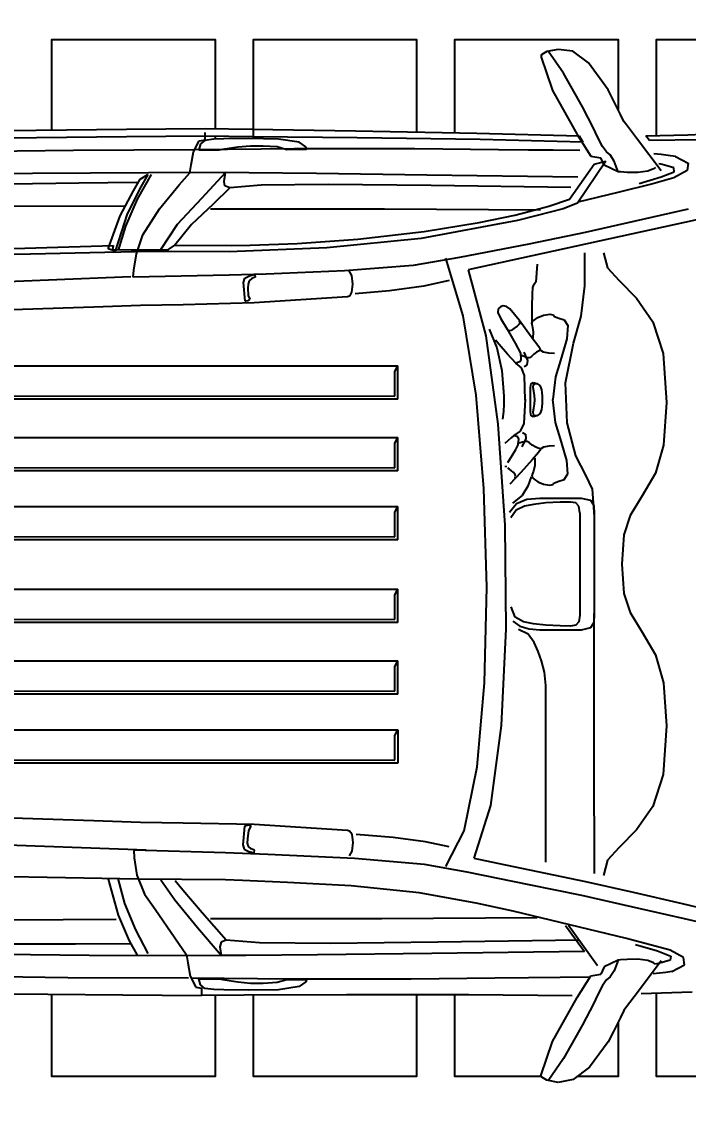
# Model space of a CAD drawing. Extents: x -178 to 151, y -135 to 745.
# Drawn here: x 113.785 to 115.207, y 719.467 to 721.812 of the extents above; entities that cross this region are included whole.
import ezdxf

# ---------------------------------------------------------------- set-up
doc = ezdxf.new("R2010")
doc.units = 0
doc.header["$MEASUREMENT"] = 0
doc.header["$PDSIZE"] = -5
doc.layers.get('0').update_dxf_attribs({"linetype": 'CONTINUOUS'})
doc.layers.get('Defpoints').update_dxf_attribs({"linetype": 'CONTINUOUS'})
doc.layers.add('AR-ALV', color=5, linetype='CONTINUOUS')
doc.layers.add('E-Pen-C', color=4, linetype='CONTINUOUS', lineweight=15)
doc.layers.add('E-Pen-G', color=3, linetype='CONTINUOUS', lineweight=30)
doc.styles.add('F2', font='swissc.ttf')
doc.dimstyles.new('DIMENSION-1', dxfattribs={"dimtxt": 0.11, "dimasz": 0.07, "dimexe": 1, "dimexo": 0, "dimgap": 0.12, "dimtad": 1, "dimzin": 7, "dimdsep": 46, "dimtxsty": 'F2', "dimblk1": 'TRACO', "dimblk2": 'TRACO', "dimsah": 1, "dimcen": 1, "dimse1": 1, "dimse2": 1, "dimclrd": 256, "dimclre": 256, "dimclrt": 6, "dimadec": 0, "dimazin": 0, "dimtfac": 1, "dimtix": 1, "dimtmove": 2, "dimatfit": 3, "dimldrblk": 'TRACO', "dimfxl": 1, "dimtolj": 1, "dimtzin": 0, "dimarcsym": 0})

# ---------------------------------------------------------------- blocks, each defined once
blk = doc.blocks.new('TRACO')
at = {"layer": 'E-Pen-C'}
for p, q in [((0, 1), (0, -1)), ((-1, 0), (1, 0))]:
    blk.add_line(p, q, dxfattribs=at)
at = {"layer": 'E-Pen-G'}
blk.add_line((-0.424, -0.424), (0.424, 0.424), dxfattribs=at)
blk = doc.blocks.new('*D282')
at = {"linetype": 'Continuous', "lineweight": -2}
blk.add_line((113.0772, 718.8567), (113.0772, 722.4167), dxfattribs=at)
at = {"layer": 'Defpoints', "color": 0, "linetype": 'Continuous'}
for p in [(113.0772, 722.4867), (115.7175, 722.4867), (114.0916, 718.7867)]:
    blk.add_point(p, dxfattribs=at)
at = {"linetype": 'Continuous', "lineweight": -2, "xscale": 0.07, "yscale": 0.07, "zscale": 0.07}
for p, rotation in [((113.0772, 722.4867), 90), ((113.0772, 718.7867), 270)]:
    blk.add_blockref('TRACO', p, dxfattribs=dict(at, rotation=rotation))
at = {"color": 6, "linetype": 'Continuous', "insert": (112.901, 720.6367), "char_height": 0.11, "attachment_point": 5, "rotation": 90, "style": 'F2'}
blk.add_mtext('\\A1;3.70', dxfattribs=at)
blk = doc.blocks.new('*D283')
at = {"linetype": 'Continuous', "lineweight": -2}
blk.add_line((112.6774, 715.5567), (112.6774, 722.4167), dxfattribs=at)
at = {"layer": 'Defpoints', "color": 0, "linetype": 'Continuous'}
for p in [(112.6774, 722.4867), (114.325, 722.4867), (114.0916, 715.4867)]:
    blk.add_point(p, dxfattribs=at)
at = {"linetype": 'Continuous', "lineweight": -2, "xscale": 0.07, "yscale": 0.07, "zscale": 0.07}
for p, rotation in [((112.6774, 722.4867), 90), ((112.6774, 715.4867), 270)]:
    blk.add_blockref('TRACO', p, dxfattribs=dict(at, rotation=rotation))
at = {"color": 6, "linetype": 'Continuous', "insert": (112.5013, 718.9867), "char_height": 0.11, "attachment_point": 5, "rotation": 90, "style": 'F2'}
blk.add_mtext('\\A1;7.00', dxfattribs=at)
blk = doc.blocks.new('*D303')
at = {"linetype": 'Continuous', "lineweight": -2}
blk.add_line((117.3716, 722.6891), (114.3116, 722.6891), dxfattribs=at)
at = {"layer": 'Defpoints', "color": 0, "linetype": 'Continuous'}
for p in [(114.2416, 722.6891), (117.4416, 720.8367), (114.2416, 718.6367)]:
    blk.add_point(p, dxfattribs=at)
at = {"linetype": 'Continuous', "lineweight": -2, "xscale": 0.07, "yscale": 0.07, "zscale": 0.07, "rotation": 180}
blk.add_blockref('TRACO', (114.2416, 722.6891), dxfattribs=at)
at = {"linetype": 'Continuous', "lineweight": -2, "xscale": 0.07, "yscale": 0.07, "zscale": 0.07}
blk.add_blockref('TRACO', (117.4416, 722.6891), dxfattribs=at)
at = {"color": 6, "linetype": 'Continuous', "insert": (115.8416, 722.8652), "char_height": 0.11, "attachment_point": 5, "style": 'F2'}
blk.add_mtext('\\A1;3.20', dxfattribs=at)
blk = doc.blocks.new('*D304')
at = {"linetype": 'Continuous', "lineweight": -2}
for p, q in [((114.0216, 722.6891), (113.9516, 722.6891)), ((114.2416, 722.6891), (114.0916, 722.6891)), ((114.3116, 722.6891), (114.3816, 722.6891))]:
    blk.add_line(p, q, dxfattribs=at)
at = {"layer": 'Defpoints', "color": 0, "linetype": 'Continuous'}
for p in [(114.0916, 722.6891), (114.0916, 718.7867), (114.2416, 718.6367)]:
    blk.add_point(p, dxfattribs=at)
at = {"linetype": 'Continuous', "lineweight": -2, "xscale": 0.07, "yscale": 0.07, "zscale": 0.07}
blk.add_blockref('TRACO', (114.0916, 722.6891), dxfattribs=at)
at = {"linetype": 'Continuous', "lineweight": -2, "xscale": 0.07, "yscale": 0.07, "zscale": 0.07, "rotation": 180}
blk.add_blockref('TRACO', (114.2416, 722.6891), dxfattribs=at)
at = {"color": 6, "linetype": 'Continuous', "insert": (114.1666, 722.8652), "char_height": 0.11, "attachment_point": 5, "style": 'F2'}
blk.add_mtext('\\A1;.15', dxfattribs=at)
blk = doc.blocks.new('*D305')
at = {"linetype": 'Continuous', "lineweight": -2}
blk.add_line((114.0216, 722.6891), (110.3216, 722.6891), dxfattribs=at)
at = {"layer": 'Defpoints', "color": 0, "linetype": 'Continuous'}
for p in [(110.2516, 722.6891), (110.2516, 722.0867), (114.0916, 718.7867)]:
    blk.add_point(p, dxfattribs=at)
at = {"linetype": 'Continuous', "lineweight": -2, "xscale": 0.07, "yscale": 0.07, "zscale": 0.07, "rotation": 180}
blk.add_blockref('TRACO', (110.2516, 722.6891), dxfattribs=at)
at = {"linetype": 'Continuous', "lineweight": -2, "xscale": 0.07, "yscale": 0.07, "zscale": 0.07}
blk.add_blockref('TRACO', (114.0916, 722.6891), dxfattribs=at)
at = {"color": 6, "linetype": 'Continuous', "insert": (112.1716, 722.8652), "char_height": 0.11, "attachment_point": 5, "style": 'F2'}
blk.add_mtext('\\A1;3.84', dxfattribs=at)
blk = doc.blocks.new('Austin Mini dessus')
at = {"color": 8, "flags": 128}
for points in [[(1.1117, 3.9516), (1.1466, 3.978)], [(1.1466, 3.978), (1.1788, 3.984)], [(1.1671, 3.9332), (1.2, 3.9805)], [(1.1788, 3.984), (1.2025, 3.9796)], [(1.2159, 3.9699), (1.1905, 3.8965)], [(1.2025, 3.9796), (1.2133, 3.9732)], [(1.2133, 3.9732), (1.2159, 3.9699)], [(1.0718, 3.8974), (1.1117, 3.9516)], [(1.127, 3.8612), (1.1671, 3.9332)], [(1.0602, 3.8752), (1.0718, 3.8974)], [(1.1905, 3.8965), (1.1378, 3.8027)], [(1.0455, 3.8453), (1.0602, 3.8752)], [(1.1035, 3.8163), (1.127, 3.8612)], [(1.0093, 3.792), (1.0326, 3.8229)], [(1.0326, 3.8229), (1.0383, 3.8304)], [(1.0383, 3.8304), (1.0455, 3.8453)], [(1.0947, 3.7975), (1.1035, 3.8163)], [(1.1378, 3.8027), (1.1088, 3.7563)], [(0.8924, 3.7915), (1.0016, 3.7949)], [(0.9589, 3.7245), (1.0093, 3.792)], [(1.0753, 3.7651), (1.0842, 3.7768)], [(1.0842, 3.7768), (1.0947, 3.7975)], [(1.1489, 3.7991), (1.3693, 3.7967)], [(1.3693, 3.7967), (1.6304, 3.7968)], [(1.6304, 3.7968), (1.8484, 3.7979)], [(1.717, 3.7694), (1.7313, 3.7792)], [(1.7313, 3.7792), (1.7757, 3.7861)], [(1.7757, 3.7861), (1.8394, 3.7873)], [(1.8394, 3.7873), (1.8918, 3.7867)], [(1.8484, 3.7979), (1.9397, 3.7986)], [(1.8918, 3.7867), (1.9135, 3.786)], [(1.9135, 3.786), (1.9326, 3.7832)], [(1.9326, 3.7832), (1.942, 3.7759)], [(2.1078, 3.7972), (1.9397, 3.7986)], [(1.9397, 3.7828), (1.9397, 3.798)], [(1.952, 3.781), (1.9397, 3.7828)], [(1.942, 3.7759), (1.9455, 3.763)], [(1.9641, 3.7571), (1.952, 3.781)], [(2.4284, 3.7942), (2.1078, 3.7972)], [(0.9623, 3.751), (0.9758, 3.7525)], [(1.0594, 3.7455), (1.0677, 3.7588)], [(1.0677, 3.7588), (1.0753, 3.7651)], [(1.0806, 3.7369), (1.0877, 3.7528)], [(1.1088, 3.7563), (1.0877, 3.7528)], [(1.1098, 3.7592), (1.174, 3.7599)], [(1.174, 3.7599), (1.2419, 3.7604)], [(1.2419, 3.7604), (1.3135, 3.7616)], [(1.3135, 3.7616), (1.4923, 3.7636)], [(1.4923, 3.7636), (1.6691, 3.7637)], [(1.6691, 3.7637), (1.7492, 3.7633)], [(1.716, 3.7644), (1.717, 3.7694)], [(1.7576, 3.764), (1.716, 3.7644)], [(1.7492, 3.7633), (1.9626, 3.7616)], [(1.7781, 3.7702), (1.7576, 3.764)], [(1.8082, 3.7719), (1.7781, 3.7702)], [(1.8354, 3.7719), (1.8082, 3.7719)], [(1.8622, 3.7696), (1.8354, 3.7719)], [(1.8896, 3.7653), (1.8622, 3.7696)], [(1.9022, 3.763), (1.8896, 3.7653)], [(1.9455, 3.763), (1.9022, 3.763)], [(1.9688, 3.7285), (1.9641, 3.7571)], [(1.9674, 3.7618), (2.2252, 3.7604)], [(2.2252, 3.7604), (2.4664, 3.7574)], [(0.936, 3.7475), (0.9091, 3.7332)], [(0.9091, 3.7332), (0.9111, 3.717)], [(0.936, 3.7475), (0.949, 3.7493)], [(0.949, 3.7493), (0.9623, 3.751)], [(0.9564, 3.7282), (0.9673, 3.7309)], [(0.9673, 3.7309), (0.9712, 3.7316)], [(0.9712, 3.7316), (0.975, 3.7288)], [(1.0506, 3.7228), (1.0594, 3.7455)], [(1.0506, 3.7228), (1.0806, 3.7369)], [(1.0947, 3.7351), (1.1565, 3.6487)], [(0.9111, 3.717), (0.9395, 3.7016)], [(0.9383, 3.7145), (0.9395, 3.7228)], [(0.9665, 3.7034), (0.9383, 3.7145)], [(0.9395, 3.7228), (0.9564, 3.7282)], [(0.975, 3.7288), (0.9869, 3.7238)], [(0.9869, 3.7238), (1.0083, 3.721)], [(1.0083, 3.721), (1.031, 3.7215)], [(1.031, 3.7215), (1.0455, 3.7223)], [(1.0455, 3.7223), (1.0506, 3.7228)], [(1.1226, 3.7043), (1.4484, 3.7087)], [(1.4484, 3.7087), (1.6921, 3.7115)], [(1.6921, 3.7115), (1.8449, 3.713)], [(1.8449, 3.713), (1.8979, 3.7134)], [(1.8979, 3.7134), (2.0543, 3.714)], [(1.8979, 3.7134), (1.9484, 3.6539)], [(1.9009, 3.6943), (1.8979, 3.7134)], [(1.9715, 3.7117), (1.9688, 3.7285)], [(1.9964, 3.6756), (1.9715, 3.7117)], [(2.0537, 3.7091), (2.0796, 3.6584)], [(2.0543, 3.714), (2.1798, 3.7129)], [(2.094, 3.6816), (2.0773, 3.7122)], [(2.1798, 3.7129), (2.4309, 3.7103)], [(0.9395, 3.7016), (1.0331, 3.6766)], [(1.0136, 3.6893), (0.9665, 3.7034)], [(1.1626, 3.649), (1.1226, 3.7043)], [(1.1335, 3.6804), (1.4355, 3.6849)], [(1.4355, 3.6849), (1.6643, 3.6871)], [(1.6643, 3.6871), (1.816, 3.6859)], [(1.816, 3.6859), (1.8868, 3.6804)], [(1.8868, 3.6804), (1.8979, 3.6843)], [(1.8979, 3.6843), (1.9009, 3.6943)], [(2.0918, 3.6884), (2.2083, 3.6887)], [(2.2083, 3.6887), (2.4426, 3.6885)], [(1.0331, 3.6766), (1.174, 3.6425)], [(1.8868, 3.6804), (1.9382, 3.6219)], [(2.0389, 3.6143), (1.9964, 3.6756)], [(2.1175, 3.6272), (2.094, 3.6816)], [(0.8566, 3.6469), (0.909, 3.6348)], [(1.174, 3.6425), (1.2747, 3.6187)], [(1.9484, 3.6539), (1.9968, 3.5949)], [(2.0796, 3.6584), (2.1036, 3.6021)], [(2.1218, 3.6365), (2.2347, 3.637)], [(2.2347, 3.637), (2.4865, 3.6382)], [(0.9143, 3.6021), (0.8666, 3.6133)], [(0.909, 3.6348), (1.0218, 3.609)], [(1.2235, 3.6328), (1.5547, 3.6348)], [(1.2747, 3.6187), (1.3537, 3.601)], [(1.5547, 3.6348), (1.8149, 3.6349)], [(1.8149, 3.6349), (1.9203, 3.6346)], [(1.9382, 3.6219), (1.9794, 3.5737)], [(2.0615, 3.5818), (2.0389, 3.6143)], [(2.1391, 3.55), (2.1175, 3.6272)], [(1.0183, 3.578), (0.9143, 3.6021)], [(1.0218, 3.609), (1.1282, 3.5852)], [(1.3537, 3.601), (1.4755, 3.5794)], [(1.9968, 3.5949), (2.0262, 3.5518)], [(2.1036, 3.6021), (2.1179, 3.5483)], [(1.12, 3.5551), (1.0183, 3.578)], [(1.1282, 3.5852), (1.2404, 3.5618)], [(1.4755, 3.5794), (1.6204, 3.564)], [(1.9794, 3.5737), (1.9962, 3.5536)], [(2.0778, 3.5418), (2.0615, 3.5818)], [(1.0731, 3.5095), (1.0817, 3.5421)], [(1.2053, 3.5371), (1.12, 3.5551)], [(1.2404, 3.5618), (1.3729, 3.5353)], [(1.6204, 3.564), (1.7565, 3.5569)], [(1.7565, 3.5569), (1.8523, 3.5529)], [(1.8523, 3.5529), (1.8885, 3.5517)], [(1.8885, 3.5517), (2.0756, 3.55)], [(2.0756, 3.55), (2.1906, 3.5477)], [(2.0837, 3.5046), (2.0778, 3.5418)], [(2.1906, 3.5477), (2.4267, 3.5434)], [(1.1011, 3.5379), (1.1017, 3.2922)], [(1.3084, 3.5158), (1.2053, 3.5371)], [(1.3729, 3.5353), (1.4635, 3.5186)], [(1.4186, 3.5228), (1.3793, 3.4466)], [(1.4635, 3.5186), (1.6129, 3.5061)], [(1.0484, 3.4825), (1.0731, 3.5095)], [(1.2049, 3.5135), (1.2049, 3.1364)], [(1.3585, 3.5054), (1.3084, 3.5158)], [(1.323, 3.3924), (1.3585, 3.5054)], [(1.6129, 3.5061), (1.7979, 3.497)], [(1.619, 3.4901), (1.6245, 3.4999)], [(1.7979, 3.497), (1.8885, 3.4935)], [(2.0844, 3.4883), (2.0837, 3.5046)], [(1.0114, 3.445), (1.0484, 3.4825)], [(1.4113, 3.481), (1.462, 3.47)], [(1.6169, 3.4714), (1.619, 3.4901)], [(1.6186, 3.4546), (1.6169, 3.4714)], [(1.8276, 3.494), (1.8263, 3.4879)], [(1.8263, 3.4879), (1.8336, 3.4853)], [(1.8388, 3.4912), (1.8276, 3.494)], [(1.8336, 3.4853), (1.8396, 3.4804)], [(1.8484, 3.4859), (1.8388, 3.4912)], [(1.8396, 3.4804), (1.8416, 3.4732)], [(1.8416, 3.4732), (1.8409, 3.4637)], [(1.8478, 3.437), (1.8517, 3.4767)], [(1.8517, 3.4767), (1.8484, 3.4859)], [(1.8885, 3.4935), (2.0844, 3.4883)], [(2.0579, 3.4882), (2.4134, 3.475)], [(1.462, 3.47), (1.5309, 3.4613)], [(1.5309, 3.4613), (1.6094, 3.4548)], [(1.6207, 3.4502), (1.6186, 3.4546)], [(1.6242, 3.4468), (1.6207, 3.4502)], [(1.8409, 3.4637), (1.8386, 3.4462)], [(0.9762, 3.3945), (1.0114, 3.445)], [(1.3793, 3.4466), (1.3517, 3.3099)], [(1.6285, 3.4452), (1.6242, 3.4468)], [(1.8272, 3.4328), (1.6285, 3.4452)], [(1.9786, 3.4297), (1.8272, 3.4328)], [(1.8386, 3.4462), (1.8339, 3.4369)], [(1.8339, 3.4369), (1.8395, 3.4349)], [(1.8395, 3.4349), (1.8452, 3.4359)], [(1.8452, 3.4359), (1.8478, 3.437)], [(2.0699, 3.4284), (1.9786, 3.4297)], [(2.1695, 3.4247), (2.0699, 3.4284)], [(2.3653, 3.4184), (2.1695, 3.4247)], [(0.9547, 3.3266), (0.9762, 3.3945)], [(1.3004, 3.222), (1.323, 3.3924)], [(0.9474, 3.2223), (0.9547, 3.3266)], [(1.3517, 3.3099), (1.3356, 3.1305)], [(1.1017, 3.2922), (1.1017, 3.0712)], [(1.521, 3.3024), (3.3849, 3.3024)], [(1.521, 3.2314), (1.521, 3.3024)], [(3.3552, 3.2953), (1.5269, 3.296)], [(1.5269, 3.296), (1.5269, 3.2434)], [(1.5269, 3.2434), (1.521, 3.2314)], [(0.9535, 3.1308), (0.9474, 3.2223)], [(1.2904, 3.0155), (1.3004, 3.222)], [(3.3849, 3.2314), (1.521, 3.2314)], [(1.521, 3.1548), (3.3849, 3.1548)], [(1.521, 3.1548), (3.3849, 3.1548)], [(1.521, 3.1548), (1.521, 3.0837)], [(3.3552, 3.1477), (1.5269, 3.1484)], [(1.5269, 3.1484), (1.5269, 3.0958)], [(0.9712, 3.0712), (0.9535, 3.1308)], [(1.2049, 3.1364), (1.2077, 3.1082)], [(1.3356, 3.1305), (1.3308, 2.9266)], [(1.2077, 3.1082), (1.214, 3.084)], [(1.5269, 3.0958), (1.521, 3.0837)], [(1.214, 3.084), (1.2213, 3.064)], [(3.3849, 3.0838), (1.521, 3.0838)], [(0.9991, 3.0226), (0.9712, 3.0712)], [(1.1017, 3.0712), (1.1013, 2.893)], [(1.2213, 3.064), (1.2296, 3.0447)], [(1.2296, 3.0447), (1.2425, 3.0269)], [(1.2425, 3.0269), (1.263, 3.0168)], [(1.0249, 2.9807), (0.9991, 3.0226)], [(1.1087, 3.0128), (1.1016, 3.0013)], [(1.1289, 3.0172), (1.1087, 3.0128)], [(1.2179, 3.0172), (1.1289, 3.0172)], [(1.1344, 3.0006), (1.1406, 3.0076)], [(1.1406, 3.0076), (1.1521, 3.0095)], [(1.1521, 3.0095), (1.1745, 3.009)], [(1.1745, 3.009), (1.2048, 3.0074)], [(1.2048, 3.0074), (1.2315, 3.0045)], [(1.2406, 3.0157), (1.2179, 3.0172)], [(1.2315, 3.0045), (1.2524, 3.0002)], [(1.2601, 3.01), (1.2406, 3.0157)], [(1.275, 2.9987), (1.2601, 3.01)], [(1.2927, 2.7938), (1.2904, 3.0155)], [(1.0386, 2.9396), (1.0249, 2.9807)], [(1.1016, 3.0013), (1.1008, 2.9854)], [(1.1008, 2.9854), (1.1008, 2.7686)], [(1.1326, 2.9863), (1.1344, 3.0006)], [(1.1326, 2.7677), (1.1326, 2.9863)], [(1.2524, 3.0002), (1.27, 2.9903)], [(1.27, 2.9903), (1.2792, 2.9682)], [(1.521, 3.0018), (3.3849, 3.0018)], [(1.521, 3.0018), (1.521, 2.9307)], [(1.521, 3.0017), (3.3849, 3.0017)], [(3.3552, 2.9947), (1.5269, 2.9954)], [(1.5269, 2.9954), (1.5269, 2.9427)], [(1.0427, 2.877), (1.0386, 2.9396)], [(1.5269, 2.9427), (1.521, 2.9307)], [(1.3308, 2.9266), (1.3369, 2.7159)], [(3.3849, 2.9307), (1.521, 2.9307)], [(1.1013, 2.893), (1.1007, 2.7756)], [(1.0386, 2.8145), (1.0427, 2.877)], [(1.0249, 2.7734), (1.0386, 2.8145)], [(1.521, 2.8252), (3.3849, 2.8252)], [(1.521, 2.8252), (3.3849, 2.8252)], [(1.521, 2.8252), (1.521, 2.7541)], [(3.3552, 2.8181), (1.5269, 2.8188)], [(1.5269, 2.8188), (1.5269, 2.7662)], [(1.307, 2.578), (1.2927, 2.7938)], [(0.9991, 2.7314), (1.0249, 2.7734)], [(1.1007, 2.7756), (1.1055, 2.717)], [(1.1008, 2.7686), (1.1016, 2.7527)], [(1.1326, 2.7677), (1.1344, 2.7534)], [(1.268, 2.7619), (1.2795, 2.7785)], [(1.1016, 2.7527), (1.1087, 2.7412)], [(1.1344, 2.7534), (1.1406, 2.7464)], [(1.1406, 2.7464), (1.1521, 2.7446)], [(1.1521, 2.7446), (1.1745, 2.745)], [(1.1745, 2.745), (1.2048, 2.7466)], [(1.2048, 2.7466), (1.2315, 2.7495)], [(1.2315, 2.7495), (1.2505, 2.7536)], [(1.2453, 2.7392), (1.2676, 2.7483)], [(1.2505, 2.7536), (1.268, 2.7619)], [(1.2551, 2.7309), (1.276, 2.7469)], [(1.2676, 2.7483), (1.2824, 2.7671)], [(1.5269, 2.7662), (1.521, 2.7541)], [(3.3849, 2.7542), (1.521, 2.7542)], [(0.9712, 2.6829), (0.9991, 2.7314)], [(1.1087, 2.7412), (1.1289, 2.7368)], [(1.1289, 2.7368), (1.2179, 2.7368)], [(1.2179, 2.7368), (1.2453, 2.7392)], [(1.2436, 2.7106), (1.2551, 2.7309)], [(1.1055, 2.717), (1.1196, 2.6871)], [(1.1793, 2.701), (1.1655, 2.6964)], [(1.1879, 2.7044), (1.1793, 2.701)], [(1.1894, 2.7071), (1.1879, 2.7044)], [(1.1965, 2.7087), (1.1894, 2.7071)], [(1.2102, 2.7066), (1.1965, 2.7087)], [(1.2218, 2.7011), (1.2102, 2.7066)], [(1.2296, 2.696), (1.2218, 2.7011)], [(1.2364, 2.6909), (1.2436, 2.7106)], [(1.2586, 2.6815), (1.2815, 2.7064)], [(1.3369, 2.7159), (1.3537, 2.5166)], [(0.9535, 2.6232), (0.9712, 2.6829)], [(1.1196, 2.6871), (1.1407, 2.6458)], [(1.1655, 2.6964), (1.1583, 2.6841)], [(1.1583, 2.6841), (1.1602, 2.6556)], [(1.2286, 2.6664), (1.2314, 2.6783)], [(1.2336, 2.6927), (1.2296, 2.696)], [(1.2314, 2.6783), (1.2342, 2.6856)], [(1.235, 2.6895), (1.2336, 2.6927)], [(1.2342, 2.6856), (1.235, 2.6895)], [(1.2344, 2.6544), (1.2586, 2.6815)], [(1.2705, 2.6928), (1.2693, 2.6894)], [(1.2693, 2.6894), (1.2703, 2.6857)], [(1.2703, 2.6857), (1.2746, 2.681)], [(1.2746, 2.681), (1.2785, 2.6776)], [(1.2785, 2.6776), (1.2823, 2.6745)], [(1.2823, 2.6745), (1.286, 2.6721)], [(1.521, 2.6777), (3.3849, 2.6777)], [(1.521, 2.6777), (1.521, 2.6065)], [(1.521, 2.6776), (3.3849, 2.6776)], [(1.1602, 2.6556), (1.1712, 2.6165)], [(1.2206, 2.6388), (1.2344, 2.6544)], [(1.2283, 2.6506), (1.2286, 2.6664)], [(1.286, 2.6602), (1.2767, 2.6451)], [(1.2901, 2.67), (1.2902, 2.6692)], [(1.2903, 2.6674), (1.2901, 2.67)], [(1.2902, 2.6692), (1.2903, 2.6683)], [(1.2903, 2.6683), (1.2903, 2.6674)], [(3.3552, 2.6705), (1.5269, 2.6712)], [(1.5269, 2.6712), (1.5269, 2.6186)], [(1.1407, 2.6458), (1.1591, 2.5751)], [(1.1983, 2.6254), (1.2099, 2.6274)], [(1.2099, 2.6274), (1.2179, 2.6325)], [(1.2173, 2.6328), (1.2174, 2.6346)], [(1.2179, 2.6325), (1.2173, 2.6328)], [(1.2174, 2.6346), (1.2206, 2.6388)], [(1.2179, 2.6307), (1.226, 2.6273)], [(1.226, 2.6273), (1.234, 2.623)], [(1.2691, 2.6322), (1.2637, 2.6225)], [(1.2767, 2.6451), (1.2691, 2.6322)], [(0.9474, 2.5318), (0.9535, 2.6232)], [(1.1712, 2.6165), (1.184, 2.5749)], [(1.1861, 2.6248), (1.1983, 2.6254)], [(1.234, 2.623), (1.2401, 2.6184)], [(1.2401, 2.6184), (1.2445, 2.6153)], [(1.2445, 2.6153), (1.2492, 2.6149)], [(1.2478, 2.609), (1.2564, 2.6266)], [(1.2485, 2.5997), (1.2478, 2.609)], [(1.2492, 2.6149), (1.2546, 2.6166)], [(1.2546, 2.6166), (1.2595, 2.6184)], [(1.2595, 2.6184), (1.2623, 2.6189)], [(1.2623, 2.6189), (1.2632, 2.6189)], [(1.2632, 2.6157), (1.2624, 2.6105)], [(1.2624, 2.6105), (1.2647, 2.6055)], [(1.2639, 2.6197), (1.2632, 2.6157)], [(1.2637, 2.6225), (1.2638, 2.6219)], [(1.2638, 2.6219), (1.2639, 2.6197)], [(1.2647, 2.6055), (1.2732, 2.6021)], [(1.2732, 2.6021), (1.279, 2.6074)], [(1.279, 2.6074), (1.285, 2.6129)], [(1.285, 2.6129), (1.2921, 2.6194)], [(1.5269, 2.6186), (1.521, 2.6065)], [(3.3849, 2.6066), (1.521, 2.6066)], [(1.255, 2.5958), (1.2485, 2.5997)], [(1.2515, 2.5771), (1.2598, 2.5934)], [(1.2598, 2.5934), (1.2732, 2.6021)], [(1.1591, 2.5751), (1.1632, 2.4901)], [(1.184, 2.5749), (1.1902, 2.5259)], [(1.218, 2.556), (1.2242, 2.5604)], [(1.2242, 2.5604), (1.2316, 2.5628)], [(1.2242, 2.5604), (1.2279, 2.5607)], [(1.2279, 2.5607), (1.2312, 2.5579)], [(1.2312, 2.5579), (1.2319, 2.5522)], [(1.2316, 2.5628), (1.2362, 2.5607)], [(1.2362, 2.5607), (1.2378, 2.5522)], [(1.2487, 2.5245), (1.2515, 2.5771)], [(1.2952, 2.5513), (1.2971, 2.5676)], [(1.3331, 2.3893), (1.307, 2.578)], [(1.2129, 2.5259), (1.213, 2.5337)], [(1.213, 2.5337), (1.2135, 2.541)], [(1.2135, 2.541), (1.2142, 2.5468)], [(1.2142, 2.5468), (1.2153, 2.5514)], [(1.2153, 2.5514), (1.218, 2.556)], [(1.2293, 2.5353), (1.2287, 2.5263)], [(1.2305, 2.5442), (1.2293, 2.5353)], [(1.2319, 2.5522), (1.2305, 2.5442)], [(1.2378, 2.5522), (1.2378, 2.4996)], [(1.2945, 2.5182), (1.2946, 2.5357)], [(1.2946, 2.5357), (1.2952, 2.5513)], [(0.9547, 2.4275), (0.9474, 2.5318)], [(1.184, 2.4768), (1.1902, 2.5259)], [(1.213, 2.5181), (1.2129, 2.5259)], [(1.2135, 2.5107), (1.213, 2.5181)], [(1.2142, 2.505), (1.2135, 2.5107)], [(1.2287, 2.5263), (1.2293, 2.5172)], [(1.2293, 2.5172), (1.2305, 2.5078)], [(1.2487, 2.5272), (1.2506, 2.4745)], [(1.2987, 2.4638), (1.2945, 2.5182)], [(1.3537, 2.5166), (1.3811, 2.3466)], [(1.521, 2.5246), (3.3849, 2.5246)], [(1.521, 2.5246), (3.3849, 2.5246)], [(1.521, 2.5246), (1.521, 2.4535)], [(3.3552, 2.5175), (1.5269, 2.5182)], [(1.5269, 2.5182), (1.5269, 2.4656)], [(1.1632, 2.4901), (1.1462, 2.4053)], [(1.2153, 2.5004), (1.2142, 2.505)], [(1.218, 2.4957), (1.2153, 2.5004)], [(1.2242, 2.4914), (1.218, 2.4957)], [(1.2316, 2.489), (1.2242, 2.4914)], [(1.2279, 2.4911), (1.2242, 2.4914)], [(1.2312, 2.4938), (1.2279, 2.4911)], [(1.2305, 2.5078), (1.2319, 2.4996)], [(1.2319, 2.4996), (1.2312, 2.4938)], [(1.2362, 2.4911), (1.2316, 2.489)], [(1.2378, 2.4996), (1.2362, 2.4911)], [(1.1712, 2.4352), (1.184, 2.4768)], [(1.2506, 2.4745), (1.2571, 2.4576)], [(1.3098, 2.4149), (1.2987, 2.4638)], [(1.5269, 2.4656), (1.521, 2.4535)], [(1.2447, 2.4518), (1.2434, 2.4425)], [(1.2434, 2.4425), (1.2511, 2.4245)], [(1.2514, 2.4554), (1.2447, 2.4518)], [(1.2571, 2.4576), (1.2692, 2.4481)], [(1.2579, 2.4403), (1.2605, 2.4451)], [(1.2585, 2.435), (1.2579, 2.4403)], [(1.2605, 2.4451), (1.2692, 2.4481)], [(1.2692, 2.4481), (1.287, 2.4285)], [(3.3849, 2.4536), (1.521, 2.4536)], [(0.9762, 2.3595), (0.9547, 2.4275)], [(1.1602, 2.3961), (1.1712, 2.4352)], [(1.1861, 2.427), (1.1983, 2.4265)], [(1.1983, 2.4265), (1.21, 2.4246)], [(1.21, 2.4246), (1.2177, 2.4194)], [(1.2177, 2.4194), (1.2172, 2.4191)], [(1.2172, 2.4191), (1.2172, 2.4174)], [(1.2172, 2.4174), (1.2201, 2.4129)], [(1.2178, 2.4212), (1.2248, 2.4245)], [(1.2248, 2.4245), (1.2303, 2.429)], [(1.2303, 2.429), (1.2352, 2.4335)], [(1.2352, 2.4335), (1.2399, 2.4364)], [(1.2399, 2.4364), (1.2445, 2.4366)], [(1.2445, 2.4366), (1.2498, 2.4346)], [(1.2498, 2.4346), (1.2546, 2.4325)], [(1.2546, 2.4325), (1.2574, 2.4319)], [(1.2574, 2.4319), (1.2583, 2.4319)], [(1.259, 2.431), (1.2585, 2.435)], [(1.2586, 2.4282), (1.2588, 2.4289)], [(1.2704, 2.4052), (1.2586, 2.4282)], [(1.2588, 2.4289), (1.259, 2.431)], [(1.287, 2.4285), (1.3044, 2.4082)], [(1.1462, 2.4053), (1.1298, 2.3473)], [(1.1583, 2.3676), (1.1602, 2.3961)], [(1.2201, 2.4129), (1.2359, 2.3915)], [(1.2319, 2.3948), (1.2313, 2.3807)], [(1.2871, 2.3751), (1.2704, 2.4052)], [(1.3044, 2.4082), (1.3122, 2.3989)], [(1.3256, 2.3754), (1.3098, 2.4149)], [(1.2313, 2.3807), (1.2324, 2.3718)], [(1.2324, 2.3718), (1.2342, 2.3662)], [(1.2359, 2.3915), (1.262, 2.3561)], [(1.2619, 2.3648), (1.2664, 2.3692)], [(1.2664, 2.3692), (1.2729, 2.3742)], [(1.2729, 2.3742), (1.279, 2.3779)], [(1.279, 2.3779), (1.2846, 2.3787)], [(1.3014, 2.3519), (1.2871, 2.3751)], [(1.3706, 2.2486), (1.3331, 2.3893)], [(1.0114, 2.309), (0.9762, 2.3595)], [(1.1298, 2.3473), (1.1216, 2.2828)], [(1.1655, 2.3554), (1.1583, 2.3676)], [(1.1793, 2.3508), (1.1655, 2.3554)], [(1.1879, 2.3474), (1.1793, 2.3508)], [(1.1894, 2.3447), (1.1879, 2.3474)], [(1.2218, 2.3507), (1.2102, 2.3451)], [(1.2296, 2.3558), (1.2218, 2.3507)], [(1.2336, 2.3591), (1.2296, 2.3558)], [(1.235, 2.3623), (1.2336, 2.3591)], [(1.2342, 2.3662), (1.234, 2.3268)], [(1.2342, 2.3662), (1.235, 2.3623)], [(1.2607, 2.3612), (1.2619, 2.3648)], [(1.2617, 2.3576), (1.2607, 2.3612)], [(1.262, 2.3561), (1.2817, 2.3316)], [(1.3075, 2.3397), (1.3014, 2.3519)], [(1.3811, 2.3466), (1.4186, 2.2238)], [(1.1965, 2.3431), (1.1894, 2.3447)], [(1.2102, 2.3451), (1.1965, 2.3431)], [(1.234, 2.3268), (1.2334, 2.3009)], [(1.2817, 2.3316), (1.2889, 2.3268)], [(1.2889, 2.3268), (1.2958, 2.3258)], [(1.2958, 2.3258), (1.3019, 2.3278)], [(1.3019, 2.3278), (1.3066, 2.3322)], [(1.3066, 2.3322), (1.3075, 2.3397)], [(1.9786, 2.3223), (1.8272, 2.3184)], [(2.0699, 2.3241), (1.9786, 2.3223)], [(2.1695, 2.3277), (2.0699, 2.3241)], [(2.3653, 2.3341), (2.1695, 2.3277)], [(1.0484, 2.2716), (1.0114, 2.309)], [(1.2334, 2.3009), (1.2323, 2.2864)], [(1.5384, 2.2936), (1.6121, 2.3001)], [(1.6207, 2.3005), (1.6186, 2.2962)], [(1.6242, 2.304), (1.6207, 2.3005)], [(1.6285, 2.3056), (1.6242, 2.304)], [(1.8272, 2.3184), (1.6285, 2.3056)], [(1.8366, 2.3114), (1.8412, 2.3145)], [(1.8403, 2.3032), (1.8366, 2.3114)], [(1.8406, 2.2877), (1.8403, 2.3032)], [(1.8412, 2.3145), (1.8449, 2.3155)], [(1.8449, 2.3155), (1.8464, 2.3155)], [(1.8464, 2.3155), (1.8503, 2.2758)], [(1.1216, 2.2828), (1.1216, 2.212)], [(1.2269, 2.2752), (1.2254, 2.2741)], [(1.2299, 2.279), (1.2269, 2.2752)], [(1.2323, 2.2864), (1.2299, 2.279)], [(1.4113, 2.2714), (1.4655, 2.2834)], [(1.4655, 2.2834), (1.5384, 2.2936)], [(1.6186, 2.2962), (1.6169, 2.2793)], [(1.6169, 2.2793), (1.619, 2.2606)], [(1.8383, 2.272), (1.8402, 2.2793)], [(1.8402, 2.2793), (1.8406, 2.2877)], [(1.8503, 2.2758), (1.847, 2.2665)], [(2.0905, 2.2638), (2.4428, 2.2777)], [(1.0731, 2.2446), (1.0484, 2.2716)], [(1.2254, 2.2741), (1.2227, 2.2366)], [(1.619, 2.2606), (1.6245, 2.2509)], [(1.6349, 2.2506), (1.8016, 2.2577)], [(1.8016, 2.2577), (1.881, 2.2603)], [(1.825, 2.2645), (1.8322, 2.2671)], [(1.8262, 2.2584), (1.825, 2.2645)], [(1.8375, 2.2613), (1.8262, 2.2584)], [(1.8322, 2.2671), (1.8383, 2.272)], [(1.847, 2.2665), (1.8375, 2.2613)], [(1.881, 2.2603), (2.0858, 2.2644)], [(2.0858, 2.2644), (2.0844, 2.2494)], [(0.8634, 2.1376), (1.3706, 2.2486)], [(1.0817, 2.212), (1.0731, 2.2446)], [(1.3891, 2.2224), (1.4881, 2.2396)], [(1.4881, 2.2396), (1.6349, 2.2506)], [(2.0844, 2.2494), (2.0784, 2.2142)], [(1.2411, 2.1935), (1.3891, 2.2224)], [(1.6721, 2.2014), (1.8808, 2.2103)], [(1.8808, 2.2103), (2.0035, 2.2094)], [(1.9914, 2.152), (2.0269, 2.2058)], [(2.0102, 2.2055), (1.9967, 2.1959)], [(2.0035, 2.2094), (2.0815, 2.2103)], [(2.1294, 2.2062), (2.0102, 2.2055)], [(2.0784, 2.2142), (2.0651, 2.1737)], [(2.0815, 2.2103), (2.0895, 2.2105)], [(2.0895, 2.2105), (2.1118, 2.2109)], [(2.0987, 2.1289), (2.1242, 2.2089)], [(2.1021, 2.1554), (2.1177, 2.2065)], [(2.1118, 2.2109), (2.1463, 2.2115)], [(2.1242, 2.2089), (2.1389, 2.2041)], [(2.128, 2.1963), (2.1294, 2.2062)], [(2.1463, 2.2115), (2.305, 2.215)], [(2.4818, 2.2073), (2.2935, 2.2014)], [(2.305, 2.215), (2.4809, 2.219)], [(1.1207, 2.1686), (1.2411, 2.1935)], [(1.2652, 2.143), (1.4713, 2.1819)], [(1.606, 2.1833), (1.4643, 2.1668)], [(1.4713, 2.1819), (1.6721, 2.2014)], [(1.7357, 2.1921), (1.606, 2.1833)], [(1.8362, 2.1961), (1.7357, 2.1921)], [(1.8766, 2.1969), (1.8362, 2.1961)], [(1.9967, 2.1959), (1.8766, 2.1969)], [(1.961, 2.1517), (1.9967, 2.1959)], [(2.1389, 2.2041), (2.1134, 2.1336)], [(2.2935, 2.2014), (2.128, 2.1963)], [(1.0142, 2.1447), (1.1207, 2.1686)], [(1.4643, 2.1668), (1.3475, 2.1478)], [(2.0651, 2.1737), (2.0297, 2.1186)], [(0.9014, 2.1189), (1.0142, 2.1447)], [(1.2232, 2.1328), (1.2652, 2.143)], [(1.3475, 2.1478), (1.2712, 2.132)], [(1.9146, 2.1086), (1.961, 2.1517)], [(1.9396, 2.0961), (1.9914, 2.152)], [(2.0769, 2.098), (2.1021, 2.1554)], [(1.1373, 2.1061), (1.1678, 2.118)], [(1.1985, 2.1123), (1.1544, 2.0979)], [(1.1678, 2.118), (1.2232, 2.1328)], [(1.241, 2.1243), (1.1985, 2.1123)], [(1.216, 2.1209), (1.5491, 2.1189)], [(1.2712, 2.132), (1.241, 2.1243)], [(1.5491, 2.1189), (1.8129, 2.1188)], [(1.8129, 2.1188), (1.9203, 2.1191)], [(2.0297, 2.1186), (1.9872, 2.0669)], [(2.0692, 2.0713), (2.0987, 2.1289)], [(2.1134, 2.1336), (2.085, 2.08)], [(2.1047, 2.1129), (2.4742, 2.1134)], [(1.0511, 2.0835), (1.1363, 2.104)], [(1.0772, 2.0166), (1.1373, 2.1061)], [(1.1544, 2.0979), (1.1018, 2.0227)], [(1.8792, 2.0733), (1.9146, 2.1086)], [(1.8882, 2.0405), (1.9396, 2.0961)], [(2.0471, 2.045), (2.0769, 2.098)], [(0.932, 2.0521), (0.9769, 2.0648)], [(1.006, 2.0645), (0.959, 2.0503)], [(0.9769, 2.0648), (1.0511, 2.0835)], [(1.1518, 2.0725), (1.4497, 2.0682)], [(1.4497, 2.0682), (1.6696, 2.0663)], [(1.6696, 2.0663), (1.8124, 2.0677)], [(1.8124, 2.0677), (1.8792, 2.0733)], [(1.8792, 2.0733), (1.8898, 2.0695)], [(1.8898, 2.0695), (1.8917, 2.0596)], [(1.9872, 2.0669), (1.9647, 2.0412)], [(2.0542, 2.0453), (2.0692, 2.0713)], [(2.085, 2.08), (2.0706, 2.0548)], [(2.2014, 2.0637), (2.4493, 2.0668)], [(0.9036, 2.0367), (0.932, 2.0521)], [(0.959, 2.0503), (0.9308, 2.0393)], [(0.9869, 2.0382), (1.0083, 2.0409)], [(1.0083, 2.0409), (1.031, 2.0405)], [(1.031, 2.0405), (1.0455, 2.0396)], [(1.1368, 2.0506), (1.4588, 2.0461)], [(1.4588, 2.0461), (1.6944, 2.0429)], [(1.6944, 2.0429), (1.839, 2.0411)], [(1.839, 2.0411), (1.8882, 2.0405)], [(1.8917, 2.0596), (1.8882, 2.0405)], [(1.8882, 2.0405), (2.0521, 2.0412)], [(1.9647, 2.0412), (1.9618, 2.0246)], [(2.0521, 2.0412), (2.1763, 2.0418)], [(2.0706, 2.0548), (2.0542, 2.0453)], [(2.0774, 2.0623), (2.2014, 2.0637)], [(2.1763, 2.0418), (2.4248, 2.0438)], [(0.9015, 2.0205), (0.9036, 2.0367)], [(0.9284, 2.0063), (0.9015, 2.0205)], [(0.9308, 2.0393), (0.932, 2.031)], [(0.932, 2.031), (0.9488, 2.0255)], [(0.9488, 2.0255), (0.9598, 2.0229)], [(0.9589, 2.0374), (1.0093, 1.97)], [(0.9598, 2.0229), (0.9637, 2.0221)], [(0.9712, 2.0303), (0.975, 2.0331)], [(0.975, 2.0331), (0.9869, 2.0382)], [(1.0455, 2.0396), (1.0506, 2.0392)], [(1.0506, 2.0392), (1.0806, 2.025)], [(1.0506, 2.0392), (1.0594, 2.0164)], [(1.1018, 2.0227), (1.0772, 2.0166)], [(1.0806, 2.025), (1.0877, 2.0092)], [(1.9618, 2.0246), (1.9568, 1.9964)], [(0.9284, 2.0063), (0.9435, 2.0041)], [(0.9435, 2.0041), (0.9588, 2.0023)], [(0.9588, 2.0023), (0.9744, 2.0007)], [(1.0594, 2.0164), (1.0677, 2.0031)], [(1.0677, 2.0031), (1.0753, 1.9968)], [(1.0753, 1.9968), (1.0842, 1.9851)], [(1.1088, 2.0056), (1.0877, 2.0092)], [(1.1378, 1.9593), (1.1088, 2.0056)], [(1.1323, 1.9939), (1.1889, 1.9933)], [(1.9568, 1.9964), (1.9445, 1.9728)], [(1.9551, 1.9922), (2.2129, 1.9935)], [(2.2129, 1.9935), (2.454, 1.9966)], [(0.8745, 1.9713), (0.9836, 1.9722)], [(0.9836, 1.9722), (0.9918, 1.9626)], [(1.0842, 1.9851), (1.0947, 1.9644)], [(1.1339, 1.9626), (1.1261, 1.9756)], [(1.1261, 1.9756), (1.3452, 1.9705)], [(1.1889, 1.9933), (1.2417, 1.9931)], [(1.2417, 1.9931), (1.3059, 1.9922)], [(1.3059, 1.9922), (1.4847, 1.9901)], [(1.3452, 1.9705), (1.6075, 1.9666)], [(1.4847, 1.9901), (1.6616, 1.9901)], [(1.6616, 1.9901), (1.7416, 1.9904)], [(1.7576, 1.9915), (1.716, 1.9911)], [(1.716, 1.9911), (1.717, 1.9861)], [(1.717, 1.9861), (1.7313, 1.9762)], [(1.7313, 1.9762), (1.7757, 1.9693)], [(1.7416, 1.9904), (1.9551, 1.9922)], [(1.7781, 1.9852), (1.7576, 1.9915)], [(1.8082, 1.9835), (1.7781, 1.9852)], [(1.8354, 1.9836), (1.8082, 1.9835)], [(1.8622, 1.9859), (1.8354, 1.9836)], [(1.8896, 1.9901), (1.8622, 1.9859)], [(1.9022, 1.9924), (1.8896, 1.9901)], [(1.9455, 1.9924), (1.9022, 1.9924)], [(1.9135, 1.9694), (1.9326, 1.9722)], [(1.9321, 1.971), (1.9317, 1.9551)], [(1.9445, 1.9728), (1.9321, 1.971)], [(1.9326, 1.9722), (1.942, 1.9796)], [(1.942, 1.9796), (1.9455, 1.9924)], [(0.902, 1.9603), (0.8406, 1.9574)], [(0.9918, 1.9626), (0.902, 1.9603)], [(1.0093, 1.97), (1.0326, 1.939)], [(1.0947, 1.9644), (1.1035, 1.9457)], [(1.3518, 1.9569), (1.1339, 1.9626)], [(1.1905, 1.8654), (1.1378, 1.9593)], [(1.6114, 1.9519), (1.3518, 1.9569)], [(1.6075, 1.9666), (1.8305, 1.9642)], [(1.8317, 1.9484), (1.6114, 1.9519)], [(1.7757, 1.9693), (1.8394, 1.9681)], [(1.8305, 1.9642), (1.9317, 1.9633)], [(1.9317, 1.9469), (1.8317, 1.9484)], [(1.8394, 1.9681), (1.8918, 1.9688)], [(1.8918, 1.9688), (1.9135, 1.9694)], [(1.9317, 1.9633), (2.0998, 1.9648)], [(2.1, 1.9484), (1.9317, 1.9469)], [(2.0998, 1.9648), (2.4205, 1.9678)], [(2.421, 1.9514), (2.1, 1.9484)], [(1.0326, 1.939), (1.0383, 1.9315)], [(1.0383, 1.9315), (1.0455, 1.9166)], [(1.1035, 1.9457), (1.127, 1.9007)], [(1.0455, 1.9166), (1.0602, 1.8867)], [(1.127, 1.9007), (1.1671, 1.8287)], [(1.0602, 1.8867), (1.0718, 1.8645)], [(1.0718, 1.8645), (1.1137, 1.8064)], [(1.2159, 1.792), (1.1905, 1.8654)], [(1.1137, 1.8064), (1.1476, 1.7819)], [(1.1671, 1.8287), (1.2, 1.7814)], [(1.2025, 1.7823), (1.2133, 1.7887)], [(1.2133, 1.7887), (1.2159, 1.792)], [(1.1476, 1.7819), (1.1788, 1.7779)], [(1.1788, 1.7779), (1.2025, 1.7823)]]:
    blk.add_lwpolyline(points, dxfattribs=at)

msp = doc.modelspace()

# ---------------------------------------------------------------- linework, layer by layer
at = {"layer": 'AR-ALV', "color": 8, "linetype": 'Continuous'}
for points in [[(113.8492, 721.5817), (113.8492, 721.775), (114.1976, 721.775), (114.1976, 721.5843)], [(114.2793, 721.5633), (114.2793, 721.775), (114.6276, 721.775), (114.6276, 721.5771)], [(114.7093, 721.5755), (114.7093, 721.775), (115.0577, 721.775), (115.0577, 721.6254)], [(115.1394, 721.5696), (115.1394, 721.775), (115.4877, 721.775), (115.4877, 721.5881)], [(114.1976, 721.5681), (114.1976, 721.5622)], [(114.1976, 719.7332), (114.1976, 719.5598), (113.8492, 719.5598), (113.8492, 719.7358)], [(114.6276, 719.7349), (114.6276, 719.5598), (114.2793, 719.5598), (114.2793, 719.7338)], [(114.8939, 719.5598), (114.7093, 719.5598), (114.7093, 719.7349)], [(115.4877, 719.7339), (115.4877, 719.5598), (115.1394, 719.5598), (115.1394, 719.7377)], [(115.0577, 719.6757), (115.0577, 719.5598), (114.9699, 719.5598)]]:
    msp.add_lwpolyline(points, dxfattribs=at)

# ---------------------------------------------------------------- block references
at = {"color": 8, "rotation": 180}
msp.add_blockref('Austin Mini dessus', (116.1083, 723.5316), dxfattribs=at)

# ---------------------------------------------------------------- dimensions: what is measured, and where the dimension line sits
at = {"color": 8, "linetype": 'Continuous'}
for base, p1, p2, angle, picture, middle in [((110.2516, 722.6891), (114.0916, 718.7867), (110.2516, 722.0867), 180, '*D305', (112.1716, 722.8652)), ((114.0916, 722.6891), (114.2416, 718.6367), (114.0916, 718.7867), 180, '*D304', (114.1666, 722.8652)), ((114.2416, 722.6891), (117.4416, 720.8367), (114.2416, 718.6367), 180, '*D303', (115.8416, 722.8652)), ((112.6774, 722.4867), (114.0916, 715.4867), (114.325, 722.4867), 90, '*D283', (112.5013, 718.9867)), ((113.0772, 722.4867), (114.0916, 718.7867), (115.7175, 722.4867), 90, '*D282', (112.901, 720.6367))]:
    dim = msp.add_linear_dim(base=base, p1=p1, p2=p2, angle=angle, dimstyle='DIMENSION-1', dxfattribs=at)
    dim.commit()
    dim.dimension.update_dxf_attribs({"geometry": picture, "text_midpoint": middle})

doc.saveas('drawing.dxf')
